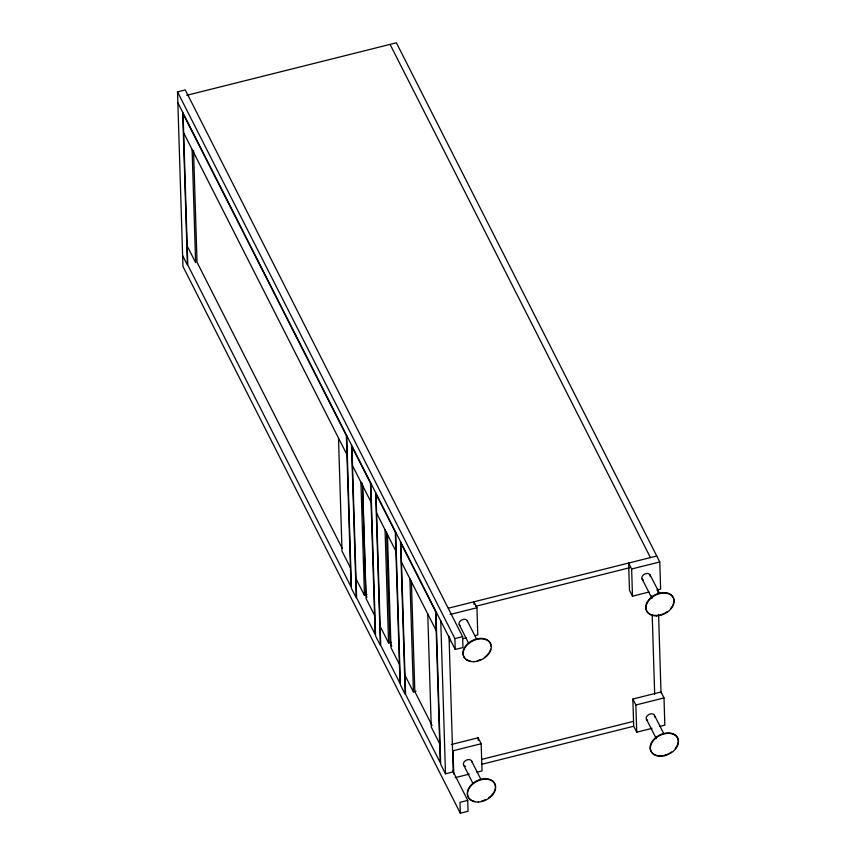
<?xml version="1.0" encoding="UTF-8"?>
<svg xmlns="http://www.w3.org/2000/svg" width="856" height="856" viewBox="0 0 856 856"><rect width="100%" height="100%" fill="white"/><g stroke="black" fill="none" stroke-linecap="round" stroke-linejoin="round"><path stroke-width="1.28" d="M467.44 621.638L467.451 621.552A4.462 3.114 -26.9 0 0 463.578 619.337A4.462 3.114 -26.9 0 0 459.105 622.954L459.019 623.821A4.462 3.114 -26.9 0 0 460.389 625.779M471.806 761.979L471.817 761.894A4.462 3.114 -26.9 0 0 467.943 759.668A4.462 3.114 -26.9 0 0 463.471 763.285L463.385 764.162A4.462 3.114 -26.9 0 0 465.664 766.398M650.186 576.634L650.271 575.756A4.462 3.114 -26.9 0 0 646.408 573.531A4.462 3.114 -26.9 0 0 641.936 577.147L641.84 578.025A4.462 3.114 -26.9 0 0 643.22 579.983M654.551 716.975L654.637 716.098A4.462 3.114 -26.9 0 0 650.774 713.872A4.462 3.114 -26.9 0 0 646.301 717.489L646.205 718.366A4.462 3.114 -26.9 0 0 647.585 720.324M452.61 770.603L467.718 800.381L468.05 811.263L460.325 813.2L182.949 266.484L177.524 91.87L185.26 89.933L462.625 636.65L462.957 647.532L455.232 649.469L177.855 102.752M186.726 95.316L396.392 42.8L659.773 561.943L660.618 589.142L656.777 590.105M356.01 578.752L364.453 595.391L367.031 594.749M448.351 608.209L656.755 556.004M475.733 606.283L629.856 567.678M450.096 614.469L476.942 607.749L477.787 634.938L475.23 635.58M649.105 592.031L632.488 596.193L629.47 590.244L628.625 563.045L631.642 568.994L659.773 561.943M380.128 626.292L388.57 642.931L391.149 642.289M177.524 91.87L454.889 638.587L462.625 636.65M462.443 638.79L466.274 637.827M404.974 675.266L413.416 691.905L415.995 691.252M451.305 744.517L478.151 737.786L481.168 743.736L482.014 770.935L476.899 772.208M652.058 728.338L636.714 732.18L633.697 726.241L632.852 699.042L660.982 691.99L663.999 697.94L664.845 725.128L659.73 726.412M481.168 743.736L453.038 750.776L453.766 774.092M632.852 699.042L635.869 704.98L663.999 697.94M481.8 759.358L633.333 721.394M481.96 764.248L633.483 726.295M435.929 611.441L440.69 764.29L445.505 773.792L453.241 771.855L449.026 636.286M455.167 777.655L469.227 774.134M467.718 800.381L459.982 802.318L460.325 813.2M390.058 44.384L650.421 557.588M650.078 574.954L659.708 593.582M642.043 578.827L651.919 598.291M654.444 715.295L663.742 733.624M646.408 719.168L656.285 738.632M664.748 755.688L664.524 755.227A14.873 10.368 -26.9 0 0 668.151 753.943M476.942 607.749L473.924 601.8L474.01 604.39M467.248 620.76L476.546 639.079M459.212 624.623L468.51 642.952M183.666 132.83L346.948 454.675M352.49 465.611L371.065 502.215M376.619 513.151L395.911 551.189M401.453 562.114L436.185 630.572M471.613 761.102L480.911 779.42M463.578 764.964L472.876 783.293M481.928 801.484L481.693 801.023A14.873 10.368 -26.9 0 0 485.32 799.739M342.218 548.439L197.03 262.257L193.552 150.442M366.989 597.263L365.865 595.038L362.388 483.233M391.791 646.152L389.983 642.578L386.548 532.1M432.077 725.556L414.828 691.552L411.383 581.063M187.186 245.972L195.628 262.61L192.108 149.468M350.468 567.817L342.026 551.178L338.505 438.037M374.586 615.357L366.143 598.718L362.623 485.577M399.431 664.331L390.989 647.692L387.468 534.551M439.706 743.725L431.264 727.086L427.743 613.934M182.617 255.602L187.443 265.114L182.681 112.254M657.783 589.174L657.911 593.155M658.574 614.383L661.003 692.654M651.619 595.83L651.694 598.494M652.197 614.501L654.68 694.237M631.642 568.994L632.488 596.193M635.869 704.98L636.714 732.18M478.151 737.786L478.237 740.376M454.889 638.587L455.232 649.469M449.496 636.811L449.657 641.989M440.754 620.942L445.505 773.792M409.896 578.763L413.416 691.905M400.48 541.548L405.23 694.409L400.405 684.896L395.654 532.047M385.061 529.789L388.57 642.931M375.634 492.585L380.385 645.435L375.57 635.933L370.809 483.073M360.932 482.249L364.453 595.391M351.516 445.045L356.267 597.895L351.442 588.382L346.691 435.533M656.392 755.281A14.873 10.368 -26.9 0 1 657.387 736.321A14.873 10.368 -26.9 0 1 678.241 740.825M678.22 741.788A14.873 10.368 -26.9 0 1 675.17 748.647M671.511 752.007A14.873 10.368 -26.9 0 1 669.306 753.366M663.293 755.495A14.873 10.368 -26.9 0 1 657.44 755.527M652.026 614.94A14.873 10.368 -26.9 0 1 647.671 601.297A14.873 10.368 -26.9 0 1 666.193 592.759A14.873 10.368 -26.9 0 1 672.709 605.417M672.163 606.39A14.873 10.368 -26.9 0 1 670.804 608.306M667.145 611.666A14.873 10.368 -26.9 0 1 664.941 613.024M663.785 613.602A14.873 10.368 -26.9 0 1 660.158 614.886M658.927 615.154A14.873 10.368 -26.9 0 1 653.075 615.186M464.979 658.296A14.873 10.368 -26.9 0 1 473.026 640.213A14.873 10.368 -26.9 0 1 491.055 646.28M490.659 649.223A14.873 10.368 -26.9 0 1 489.332 652.197M488.701 653.16A14.873 10.368 -26.9 0 1 484.314 657.462M480.954 659.398A14.873 10.368 -26.9 0 1 477.327 660.682M470.244 660.993A14.873 10.368 -26.9 0 1 465.664 658.927M471.645 800.328A14.873 10.368 -26.9 0 1 476.803 780.833A14.873 10.368 -26.9 0 1 495.26 788.569M495.025 789.564A14.873 10.368 -26.9 0 1 493.698 792.538M493.067 793.501A14.873 10.368 -26.9 0 1 488.68 797.803M474.609 801.334A14.873 10.368 -26.9 0 1 472.565 800.745M346.359 435.64L183.066 113.784L187.774 265.007L351.056 586.863L346.359 435.64M370.477 483.18L351.902 446.575L356.61 597.788L375.174 634.403L370.477 483.18M395.322 532.143L376.019 494.115L380.727 645.338L400.02 683.366L395.322 532.143M435.597 611.537L400.865 543.079L405.573 694.302L440.294 762.76L435.597 611.537M661.1 756.223A14.873 10.368 -26.9 0 0 677.909 738.589A14.873 10.368 -26.9 0 0 654.23 739.605A14.873 10.368 -26.9 0 0 661.1 756.223M656.734 615.881A14.873 10.368 -26.9 0 0 673.544 598.248A14.873 10.368 -26.9 0 0 649.865 599.264A14.873 10.368 -26.9 0 0 656.734 615.881M473.903 661.688A14.873 10.368 -26.9 0 0 490.713 644.044A14.873 10.368 -26.9 0 0 467.034 645.06A14.873 10.368 -26.9 0 0 473.903 661.688M478.269 802.029A14.873 10.368 -26.9 0 0 495.078 784.385A14.873 10.368 -26.9 0 0 471.399 785.401A14.873 10.368 -26.9 0 0 478.269 802.029"/></g></svg>
